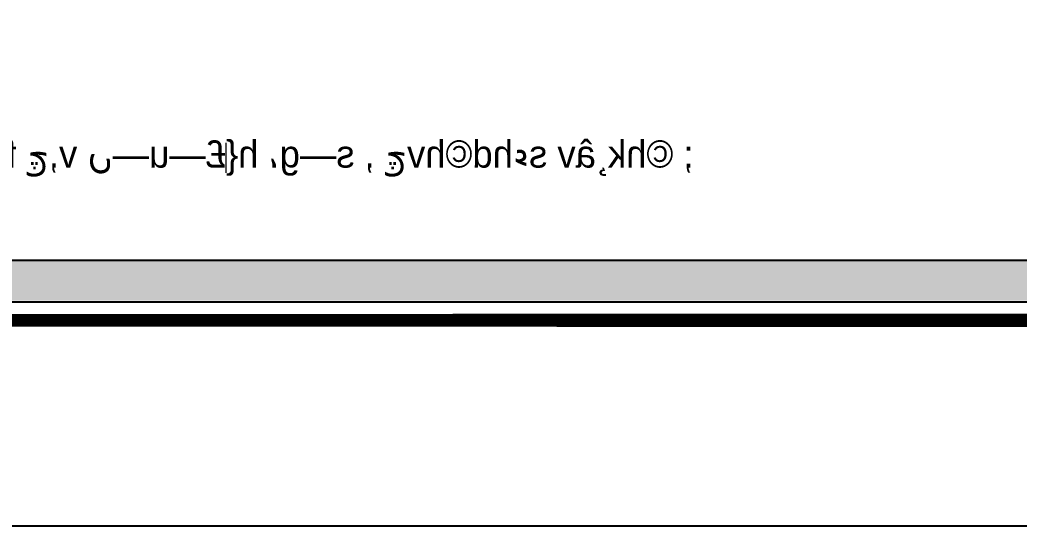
# Model space of a CAD drawing. Header units: inches. Extents: x 70 to 1974, y -315 to 363.
# Drawn here: x 1049.18 to 1064.86, y 176.23 to 184.18 of the extents above; entities that cross this region are included whole.
import ezdxf

# ---------------------------------------------------------------- set-up
doc = ezdxf.new("R2010")
doc.units = ezdxf.units.IN
doc.header["$MEASUREMENT"] = 0
doc.layers.add('3', color=244, linetype='Continuous', lineweight=20)
doc.layers.add('pel', color=173, linetype='Continuous', lineweight=25)
doc.styles.add('FARSI', font='kamran.shx', dxfattribs={"height": 0.35})

# ---------------------------------------------------------------- blocks, each defined once
blk = doc.blocks.new('k1')
at = {"true_color": 0x636466}
h = blk.add_hatch(color=251, dxfattribs=at)
h.dxf.hatch_style = 1
h.paths.add_polyline_path([(-455.9636, -200.5819), (-463.8975, -200.5823), (-478.607, -200.5816), (-478.607, -200.8964), (-455.9636, -200.896)])
blk.add_line((-478.5922, -200.9062), (-455.3366, -200.9062))
for points in [[(-452.3663, -202.6667), (-482.0663, -202.6667), (-482.0663, -160.6624), (-452.3663, -160.6624)], [(-482.0663, -160.6624), (-452.3663, -160.6624), (-452.3663, -202.6667), (-482.0663, -202.6667)], [(-478.5922, -200.9062), (-455.9633, -200.9062), (-455.9633, -200.5819), (-478.5922, -200.5819)]]:
    blk.add_lwpolyline(points, close=True)
at = {"layer": '3', "const_width": 0.1}
for points in [[(-455.0634, -201.0577), (-478.5887, -201.0496)], [(-465.5395, -201.0496), (-471.0943, -201.0496)]]:
    blk.add_lwpolyline(points, dxfattribs=at)

msp = doc.modelspace()

# ---------------------------------------------------------------- block references
at = {"xscale": 2, "yscale": 2, "zscale": 2}
msp.add_blockref('k1', (1998.16483, 581.56474), dxfattribs=at)

# ---------------------------------------------------------------- texts
at = {"layer": 'pel', "style": 'FARSI', "text_generation_flag": 2}
msp.add_text(';\xa0©hk¸âv sءhd©hvچ , s—g، h{\u200c£—u—ں v,چ f—¥ l‹‘—a©', height=0.4274434, dxfattribs=at).set_placement((1059.75418, 181.86049))

doc.saveas('drawing.dxf')
